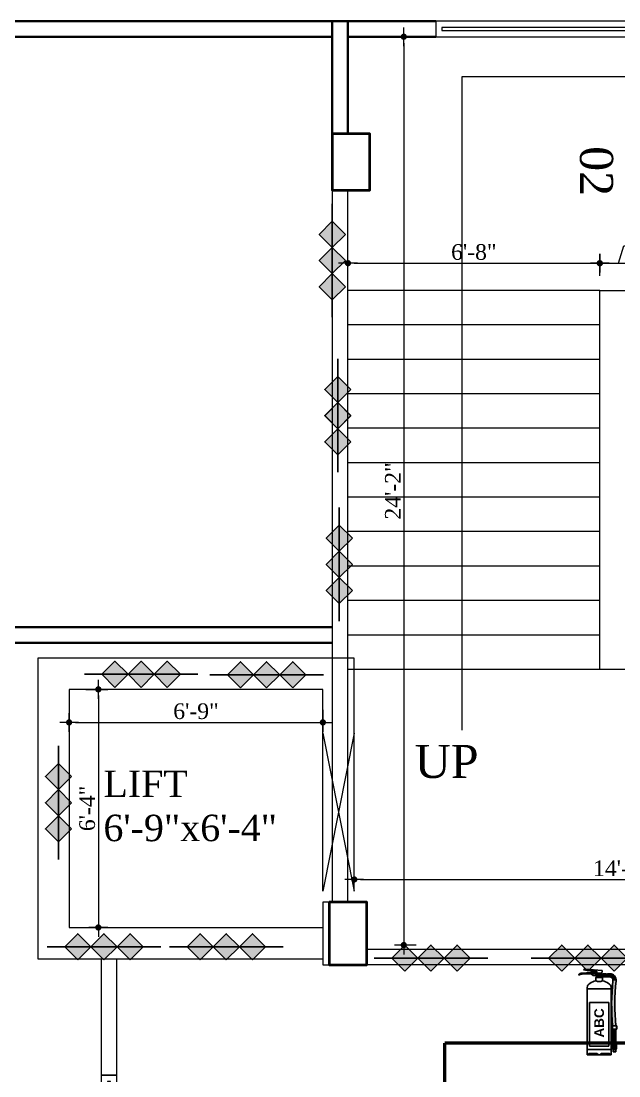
# Model space of a CAD drawing. Header units: inches. Extents: x -250485 to 735580, y -140410 to 288049.
# Drawn here: x 31254.8 to 31445.6, y 21551.7 to 21888.4 of the extents above; entities that cross this region are included whole.
import ezdxf

# ---------------------------------------------------------------- set-up
doc = ezdxf.new("R2010")
doc.units = ezdxf.units.IN
doc.header["$MEASUREMENT"] = 0
doc.header["$PDMODE"] = 35
doc.layers.get('0').update_dxf_attribs({"lineweight": 0})
doc.layers.get('Defpoints').update_dxf_attribs({"lineweight": 0})
for name, color, linetype, lineweight in [('A column', 106, 'Continuous', 40), ('A WALL', 7, 'Continuous', 35), ('A window', 150, 'Continuous', 0), ('coloum', 220, 'Continuous', 0), ('Layer1', 134, 'Continuous', 0), ('sheet', 7, 'Continuous', 15), ('wall', 7, 'Continuous', 0)]:
    doc.layers.add(name, color=color, linetype=linetype, lineweight=lineweight)
for name, color, linetype in [('fire rated wall', 7, 'Continuous'), ('FIREACC', 30, 'Continuous'), ('OUTSIDE', 253, 'Continuous')]:
    doc.layers.add(name, color=color, linetype=linetype)
doc.styles.add('ARCH', font='times.ttf')
doc.styles.add('REG', font='times.ttf')
doc.styles.get("Standard").update_dxf_attribs({"font": 'arialbd.ttf', "height": 24})
doc.dimstyles.new('Dim-Pres', dxfattribs={"dimtxt": 5.5, "dimasz": 2, "dimexe": 1.5, "dimexo": 1.5, "dimgap": 1, "dimtad": 3, "dimdec": 0, "dimzin": 3, "dimdsep": 46, "dimlunit": 4, "dimtxsty": 'REG', "dimblk": 'point', "dimcen": 2, "dimclrd": 256, "dimclre": 256, "dimclrt": 7, "dimadec": 0, "dimazin": 0, "dimtfac": 0.75, "dimtdec": 0, "dimtmove": 1, "dimatfit": 3, "dimldrblk": 'point', "dimfxl": 0, "dimtolj": 1, "dimtzin": 0, "dimlwd": -1, "dimlwe": -1, "dimarcsym": 1})

# ---------------------------------------------------------------- blocks, each defined once
blk = doc.blocks.new('A$C391809F5')
at = {"layer": 'A window', "ltscale": 30}
blk.add_lwpolyline([(-70.62, -4.62), (-70.62, -9.62), (49.38, -9.62), (49.38, -4.62), (-70.62, -4.62)], dxfattribs=at)
blk.add_lwpolyline([(-68.62, -6.62), (-68.62, -7.62), (47.38, -7.62), (47.38, -6.62)], close=True, dxfattribs=at)
blk = doc.blocks.new('A$C6FAC093D')
at = {"layer": 'A window', "ltscale": 30, "elevation": 0.3}
blk.add_lwpolyline([(12.82, 10.43), (7.82, 10.43), (7.82, -7.57), (12.82, -7.57), (12.82, 10.43)], dxfattribs=at)
blk.add_lwpolyline([(10.82, 8.43), (9.82, 8.43), (9.82, -5.57), (10.82, -5.57)], close=True, dxfattribs=at)
blk = doc.blocks.new('bfg')
at = {"layer": 'fire rated wall'}
h = blk.add_hatch(color=1, dxfattribs=at)
h.dxf.hatch_style = 1
h.paths.add_polyline_path([(9432308.7, -5613534.5), (9432321.4, -5613547.3), (9432334.2, -5613534.5)])
h.paths.add_polyline_path([(9432334.2, -5613534.5), (9432321.4, -5613521.8), (9432308.7, -5613534.5)])
h.paths.add_polyline_path([(9432334.2, -5613534.5), (9432359.7, -5613534.5), (9432346.9, -5613521.8)])
h.paths.add_polyline_path([(9432334.2, -5613534.5), (9432346.9, -5613547.3), (9432359.7, -5613534.5)])
at = {"layer": 'fire rated wall', "color": 1, "elevation": 0}
for points in [[(9432321.4, -5613547.3), (9432334.2, -5613534.5), (9432321.4, -5613521.8), (9432308.7, -5613534.5)], [(9432346.9, -5613547.3), (9432359.7, -5613534.5), (9432346.9, -5613521.8), (9432334.2, -5613534.5)]]:
    blk.add_lwpolyline(points, close=True, dxfattribs=at)
blk.add_lwpolyline([(9432291.7, -5613534.5), (9432376.7, -5613534.5)], dxfattribs=at)
blk = doc.blocks.new('3HR RATE')
at = {"layer": 'fire rated wall', "xscale": 1.292997314696549, "yscale": 1.292997314696549, "zscale": 1.292997314696549}
for p in [(-12191616.2, 7245476.7), (-12191583.2, 7245476.7)]:
    blk.add_blockref('bfg', p, dxfattribs=at)
blk = doc.blocks.new('dot')
at = {"color": 4}
for p, q in [((-1.5, 0), (1.5, 0)), ((0, 1.5), (0, -1.5))]:
    blk.add_line(p, q, dxfattribs=at)
at = {"color": 6, "const_width": 0.5}
blk.add_lwpolyline([(-0.25, 0, 1), (0.25, 0, 1)], format="xyb", close=True, dxfattribs=at)
blk = doc.blocks.new('point')
blk.add_blockref('dot', (0, 0))
blk = doc.blocks.new('*D553')
at = {"layer": 'Defpoints', "color": 0, "ltscale": 30, "transparency": 16777216}
for p in [(31270.16, 21675.07), (31351.16, 21675.07), (31351.16, 21664.53)]:
    blk.add_point(p, dxfattribs=at)
at = {"layer": 'Layer1', "ltscale": 30, "transparency": 16777216}
for p, q in [((31270.16, 21668.53), (31270.16, 21663.03)), ((31351.16, 21668.53), (31351.16, 21663.03)), ((31272.16, 21664.53), (31349.16, 21664.53))]:
    blk.add_line(p, q, dxfattribs=at)
at = {"layer": 'Layer1', "ltscale": 30, "transparency": 16777216, "xscale": 2, "yscale": 2, "zscale": 2, "rotation": 180}
blk.add_blockref('point', (31270.16, 21664.53), dxfattribs=at)
at = {"layer": 'Layer1', "ltscale": 30, "transparency": 16777216, "xscale": 2, "yscale": 2, "zscale": 2}
blk.add_blockref('point', (31351.16, 21664.53), dxfattribs=at)
at = {"layer": 'Layer1', "color": 7, "ltscale": 30, "transparency": 16777216, "insert": (31310.66, 21668.08), "char_height": 5, "attachment_point": 5, "style": 'REG'}
blk.add_mtext('\\A1;6\'-9"', dxfattribs=at)
blk = doc.blocks.new('*D554')
at = {"layer": 'Defpoints', "color": 0, "ltscale": 30, "transparency": 16777216}
for p in [(31270.16, 21675.07), (31270.16, 21599.07), (31279.49, 21599.07)]:
    blk.add_point(p, dxfattribs=at)
at = {"layer": 'Layer1', "ltscale": 30, "transparency": 16777216}
for p, q in [((31275.49, 21675.07), (31280.99, 21675.07)), ((31279.49, 21673.07), (31279.49, 21601.07)), ((31275.49, 21599.07), (31280.99, 21599.07))]:
    blk.add_line(p, q, dxfattribs=at)
at = {"layer": 'Layer1', "ltscale": 30, "transparency": 16777216, "xscale": 2, "yscale": 2, "zscale": 2}
for p, rotation in [((31279.49, 21675.07), 90), ((31279.49, 21599.07), 270)]:
    blk.add_blockref('point', p, dxfattribs=dict(at, rotation=rotation))
at = {"layer": 'Layer1', "color": 7, "ltscale": 30, "transparency": 16777216, "insert": (31275.95, 21637.07), "char_height": 5, "attachment_point": 5, "rotation": 90, "style": 'REG'}
blk.add_mtext('\\A1;6\'-4"', dxfattribs=at)
blk = doc.blocks.new('*D555')
at = {"layer": 'Defpoints', "color": 0, "ltscale": 30, "transparency": 16777216}
for p in [(31531.91, 21614.39), (31361.16, 21611.89), (31531.91, 21611.89)]:
    blk.add_point(p, dxfattribs=at)
at = {"layer": 'Layer1', "ltscale": 30, "transparency": 16777216}
for p, q in [((31361.16, 21613.39), (31361.16, 21615.89)), ((31363.16, 21614.39), (31529.91, 21614.39)), ((31531.91, 21613.39), (31531.91, 21615.89))]:
    blk.add_line(p, q, dxfattribs=at)
at = {"layer": 'Layer1', "ltscale": 30, "transparency": 16777216, "xscale": 2, "yscale": 2, "zscale": 2, "rotation": 180}
blk.add_blockref('point', (31361.16, 21614.39), dxfattribs=at)
at = {"layer": 'Layer1', "ltscale": 30, "transparency": 16777216, "xscale": 2, "yscale": 2, "zscale": 2}
blk.add_blockref('point', (31531.91, 21614.39), dxfattribs=at)
at = {"layer": 'Layer1', "color": 7, "ltscale": 30, "transparency": 16777216, "insert": (31446.53, 21617.93), "char_height": 5, "attachment_point": 5, "style": 'REG'}
blk.add_mtext('\\A1;14\'-3"', dxfattribs=at)
blk = doc.blocks.new('*D556')
at = {"layer": 'Defpoints', "color": 0, "ltscale": 30, "transparency": 16777216}
for p in [(31387.16, 21883.43), (31376.98, 21593.44), (31385.66, 21593.44)]:
    blk.add_point(p, dxfattribs=at)
at = {"layer": 'Layer1', "ltscale": 30, "transparency": 16777216}
for p, q in [((31380.98, 21883.43), (31375.48, 21883.43)), ((31376.98, 21881.43), (31376.98, 21595.44)), ((31380.98, 21593.44), (31375.48, 21593.44))]:
    blk.add_line(p, q, dxfattribs=at)
at = {"layer": 'Layer1', "ltscale": 30, "transparency": 16777216, "xscale": 2, "yscale": 2, "zscale": 2}
for p, rotation in [((31376.98, 21883.43), 90), ((31376.98, 21593.44), 270)]:
    blk.add_blockref('point', p, dxfattribs=dict(at, rotation=rotation))
at = {"layer": 'Layer1', "color": 7, "ltscale": 30, "transparency": 16777216, "insert": (31373.48, 21738.43), "char_height": 5, "attachment_point": 5, "rotation": 90, "style": 'REG'}
blk.add_mtext('\\A1;24\'-2"', dxfattribs=at)
blk = doc.blocks.new('*D557')
at = {"layer": 'Defpoints', "color": 0, "ltscale": 30, "transparency": 16777216}
for p in [(31439.53, 21811.14), (31359.16, 21802.43), (31439.53, 21802.43)]:
    blk.add_point(p, dxfattribs=at)
at = {"layer": 'Layer1', "ltscale": 30, "transparency": 16777216}
for p, q in [((31359.16, 21807.14), (31359.16, 21812.64)), ((31439.53, 21807.14), (31439.53, 21812.64)), ((31361.16, 21811.14), (31437.53, 21811.14))]:
    blk.add_line(p, q, dxfattribs=at)
at = {"layer": 'Layer1', "ltscale": 30, "transparency": 16777216, "xscale": 2, "yscale": 2, "zscale": 2, "rotation": 180}
blk.add_blockref('point', (31359.16, 21811.14), dxfattribs=at)
at = {"layer": 'Layer1', "ltscale": 30, "transparency": 16777216, "xscale": 2, "yscale": 2, "zscale": 2}
blk.add_blockref('point', (31439.53, 21811.14), dxfattribs=at)
at = {"layer": 'Layer1', "color": 7, "ltscale": 30, "transparency": 16777216, "insert": (31399.34, 21814.68), "char_height": 5, "attachment_point": 5, "style": 'REG'}
blk.add_mtext('\\A1;6\'-8"', dxfattribs=at)
blk = doc.blocks.new('*D558')
at = {"layer": 'Defpoints', "color": 0, "ltscale": 30, "transparency": 16777216}
for p in [(31451.53, 21811.12), (31439.56, 21802.43), (31451.53, 21802.43)]:
    blk.add_point(p, dxfattribs=at)
at = {"layer": 'Layer1', "ltscale": 30, "transparency": 16777216}
for p, q in [((31445.55, 21811.12), (31447.21, 21816.66)), ((31447.21, 21816.66), (31462.04, 21816.66)), ((31439.56, 21807.12), (31439.56, 21812.62)), ((31451.53, 21807.12), (31451.53, 21812.62)), ((31441.56, 21811.12), (31449.53, 21811.12))]:
    blk.add_line(p, q, dxfattribs=at)
at = {"layer": 'Layer1', "ltscale": 30, "transparency": 16777216, "xscale": 2, "yscale": 2, "zscale": 2, "rotation": 180}
blk.add_blockref('point', (31439.56, 21811.12), dxfattribs=at)
at = {"layer": 'Layer1', "ltscale": 30, "transparency": 16777216, "xscale": 2, "yscale": 2, "zscale": 2}
blk.add_blockref('point', (31451.53, 21811.12), dxfattribs=at)
at = {"layer": 'Layer1', "color": 7, "ltscale": 30, "transparency": 16777216, "insert": (31454.62, 21820.2), "char_height": 5, "attachment_point": 5, "style": 'REG'}
blk.add_mtext('\\A1;1\'-0"', dxfattribs=at)
blk = doc.blocks.new('*U196')
at = {"layer": 'OUTSIDE', "linetype": 'Continuous'}
for points in [[(-100.1, 481.8), (-104.2, 460.2), (-78.9, 477.6)], [(-78.9, 477.6), (-104.2, 460.2), (-84.3, 462.4)], [(-84.3, 462.4), (-104.2, 460.2), (-76.6, 321.2)], [(-104.2, 460.2), (-96.6, 320.1), (-76.6, 321.2)], [(-85.3, 498), (-100.1, 481.8), (-46.6, 485.8)], [(-46.6, 485.8), (-100.1, 481.8), (-64, 484)], [(-64, 484), (-100.1, 481.8), (-78.9, 477.6)], [(-64.2, 504), (-85.3, 498), (-52.4, 503.4)], [(-52.4, 503.4), (-85.3, 498), (-46.6, 502.2)], [(-43.2, 502.2), (-85.3, 498), (-43.2, 485.8)], [(-85.3, 498), (-43.2, 502.2), (-46.6, 502.2)], [(-85.3, 498), (-46.6, 485.8), (-43.2, 485.8)], [(-52.4, 503.4), (-58.3, 504), (-64.2, 504)], [(-46.6, 485.8), (-64, 484), (-52.4, 484.6)], [(-52.4, 484.6), (-64, 484), (-58.3, 484)], [(-96.6, 320.1), (-102.4, 180), (-82.5, 180)], [(-76.6, 321.2), (-96.6, 320.1), (-82.5, 180)], [(-82, 160), (-102.8, 111), (-82.8, 111)], [(-102, 160), (-102.8, 111), (-82, 160)], [(-102.8, 111), (-104.2, 62), (-84.2, 62)], [(-82.8, 111), (-102.8, 111), (-84.2, 62)]]:
    blk.add_solid(points, dxfattribs=at)
blk = doc.blocks.new('*U195')
at = {"layer": 'OUTSIDE', "linetype": 'Continuous'}
for points in [[(0, 488.3), (-0.7, 487.2), (0.9, 485.5)], [(-0.7, 487.2), (-0.3, 486), (0.9, 485.5)], [(0.4, 499.9), (0, 488.3), (0.9, 485.5)], [(0.8, 499.9), (0.4, 499.9), (0.9, 485.5)], [(0.9, 499.9), (0.8, 499.9), (0.9, 485.5)], [(0.9, 499.9), (0.9, 485.5), (1.7, 488.3)], [(1.2, 499.9), (0.9, 499.9), (1.7, 488.3)], [(1.7, 488.3), (0.9, 485.5), (2.4, 487.2)], [(2.4, 487.2), (0.9, 485.5), (2, 486)]]:
    blk.add_solid(points, dxfattribs=at)
blk = doc.blocks.new('ABC')
at = {"layer": 'FIREACC', "color": 11}
for p, q in [((-39151.6, 31714.1), (-39192.8, 31719.9)), ((-39100.5, 31717.2), (-39188.6, 31723.6)), ((-39154.2, 31706.6), (-39205.4, 31703.9)), ((-39153.3, 31701.1), (-39200, 31699.5)), ((-39133.8, 31707.7), (-39153.8, 31706.7)), ((-39127.3, 31701.9), (-39152.9, 31701.1)), ((-39135.7, 31711.8), (-39151.1, 31714)), ((-39133.7, 31709.3), (-39133.9, 31706.3)), ((-39099.5, 31682), (-39131.5, 31682)), ((-39131.5, 31682), (-39131.5, 31666)), ((-39126.8, 31704), (-39131.4, 31703.7)), ((-39100.3, 31685.2), (-39130.7, 31685.2)), ((-39130.7, 31683.6), (-39130.7, 31682)), ((-39100.3, 31683.6), (-39130.7, 31683.6)), ((-39129.4, 31697.8), (-39129.4, 31701.2)), ((-39129.4, 31701.2), (-39127.5, 31701.2)), ((-39129.4, 31685.2), (-39129.4, 31697.1)), ((-39127, 31701.2), (-39101.6, 31701.2)), ((-39105.9, 31702.6), (-39126.8, 31701.9)), ((-39105.9, 31705.1), (-39126.3, 31704)), ((-39106, 31703.5), (-39105.9, 31705.1)), ((-39102.2, 31701.2), (-39101.8, 31707.1)), ((-39100.5, 31717.2), (-39101.7, 31701.2)), ((-39101.6, 31685.2), (-39101.6, 31701.2)), ((-39100.3, 31683.6), (-39100.3, 31682)), ((-39099.5, 31682), (-39099.5, 31666)), ((-39175.5, 31633.6), (-39175.5, 31300.6)), ((-39055.5, 31633.6), (-39055.5, 31300.6)), ((-39128.8, 31305.6), (-39163.6, 31305.6)), ((-39102.2, 31305.6), (-39066.5, 31305.6))]:
    blk.add_line(p, q, dxfattribs=at)
for centre, radius in [((-39115.5, 31693.2), 8), ((-39115.5, 31693.2), 7.11), ((-39104.1, 31703.3), 0.818)]:
    blk.add_circle(centre, radius, dxfattribs=at)
for centre, radius, start, end in [((-39188.8, 31719.6), 4, 85.8388, 175.8388), ((-39201.9, 31687.7), 16.6, 102.0731, 158.0787), ((-39195.2, 31655.6), 44.2, 96.1934, 120.0254), ((-39136.1, 31709.5), 2.4, 355.8388, 82.0095), ((-39131.5, 31706.1), 2.4, 175.8388, 273.0799), ((-39130.7, 31684.4), 0.8, 90, 270), ((-39104.1, 31703.3), 1.96, 175.8388, 355.8388), ((-39100.3, 31684.4), 0.8, 270, 90), ((-39149.4, 31630.6), 26.3, 119.5311, 173.3898), ((-39115, 31581.1), 86.5, 100.9999, 123.208), ((-39116, 31581.1), 86.5, 56.792, 79.0001), ((-39081.6, 31630.6), 26.3, 6.6102, 60.4689), ((-39172.9, 31302.4), 4.45, 276.3773, 340.9868), ((-39160, 31298.3), 9.06, 135.2683, 162.981), ((-39164, 31301.8), 3.74, 83.2574, 130.4174), ((-39128.4, 31298.8), 6.79, 39.6417, 93.3999), ((-39115.8, 31305.7), 7.75, 199.8006, 272.52), ((-39115.2, 31305.7), 7.75, 267.48, 340.1994), ((-39102.6, 31298.8), 6.79, 86.6001, 140.3583), ((-39067, 31301.8), 3.74, 49.5826, 96.7426), ((-39071, 31298.3), 9.06, 17.019, 44.7317), ((-39058.1, 31302.4), 4.45, 199.0132, 263.6227), ((-39171.3, 31302.3), 4.51, 202.0814, 252.7663), ((-39059.7, 31302.3), 4.51, 287.2337, 337.9186)]:
    blk.add_arc(centre, radius, start, end, dxfattribs=at)
at = {"layer": 'OUTSIDE', "color": 11}
for p, q in [((-39125.1, 31706.4), (-39126.9, 31706.4)), ((-39126.9, 31705.7), (-39125.1, 31705.7)), ((-39118.4, 31695), (-39120.3, 31696.2)), ((-39116.2, 31689.4), (-39118.2, 31699.8)), ((-39115.8, 31697.9), (-39116.2, 31688.6)), ((-39115.8, 31697.9), (-39115.5, 31697.9)), ((-39115.8, 31697.9), (-39115.5, 31697.9)), ((-39115.1, 31697.9), (-39115.5, 31697.9)), ((-39115.1, 31697.9), (-39114.8, 31688.6)), ((-39114.8, 31689.4), (-39112.8, 31699.8)), ((-39112.6, 31695), (-39110.7, 31696.2)), ((-39101.7, 31701.2), (-39102.2, 31701.2)), ((-39096.3, 31699.5), (-39101.6, 31699.5)), ((-39096.3, 31695.5), (-39101.6, 31695.5)), ((-39096.3, 31690.9), (-39101.6, 31690.9)), ((-39096.3, 31686.9), (-39101.6, 31686.9)), ((-39096.3, 31699.5), (-39096.3, 31686.9)), ((-39080.4, 31698.9), (-39092, 31698.9)), ((-39080.3, 31697.8), (-39092, 31697.8)), ((-39080.3, 31688.6), (-39092, 31688.6)), ((-39080.4, 31687.5), (-39092, 31687.5)), ((-39080.3, 31701.2), (-39091.7, 31701.2)), ((-39080.3, 31685.2), (-39091.7, 31685.2)), ((-39080.3, 31701.2), (-39080.3, 31685.2)), ((-39080.2, 31686.6), (-39077.6, 31686.6)), ((-39063.4, 31685.2), (-39068.2, 31685.2)), ((-39055.5, 31626), (-39175.5, 31626)), ((-39055.5, 31326), (-39175.5, 31326)), ((-39058.3, 31298), (-39172.7, 31298))]:
    blk.add_line(p, q, dxfattribs=at)
at = {"layer": 'OUTSIDE', "color": 1}
for p, q in [((-39080.2, 31699.8), (-39077.6, 31699.8)), ((-39063.4, 31701.2), (-39068.2, 31701.2)), ((-39163.5, 31341.8), (-39163.5, 31557.8)), ((-39163.5, 31557.8), (-39067.5, 31557.8)), ((-39067.5, 31557.8), (-39067.5, 31341.8)), ((-39055.5, 31442), (-39027.5, 31442)), ((-39055.5, 31426), (-39027.5, 31426)), ((-39049.5, 31442), (-39049.5, 31426)), ((-39029.6, 31442), (-39029.6, 31426)), ((-39027.5, 31442), (-39027.5, 31426)), ((-39067.5, 31341.8), (-39163.5, 31341.8)), ((-39049, 31347.6), (-39049, 31346)), ((-39049, 31347.6), (-39029.8, 31347.6)), ((-39048.6, 31346), (-39049, 31346)), ((-39049, 31346), (-39049, 31328)), ((-39048.6, 31345.9), (-39048.6, 31328)), ((-39047.4, 31326), (-39031.4, 31326)), ((-39046.2, 31325), (-39046.2, 31326)), ((-39032.6, 31325), (-39046.2, 31325)), ((-39043.3, 31346), (-39045.7, 31346)), ((-39045.7, 31345.9), (-39045.7, 31328)), ((-39045.7, 31325), (-39045.7, 31314)), ((-39033.2, 31324.1), (-39045.7, 31324.1)), ((-39045.7, 31314), (-39033.2, 31314)), ((-39043.3, 31345.9), (-39043.3, 31328)), ((-39040.6, 31326), (-39040.6, 31346)), ((-39040.6, 31326), (-39040.6, 31346)), ((-39040.6, 31346), (-39038.2, 31346)), ((-39038.2, 31326), (-39038.2, 31346)), ((-39035.6, 31346), (-39033.2, 31346)), ((-39035.6, 31345.9), (-39035.6, 31328)), ((-39033.2, 31345.9), (-39033.2, 31328)), ((-39033.2, 31325), (-39033.2, 31314)), ((-39032.6, 31325), (-39032.6, 31326)), ((-39030.3, 31346), (-39029.8, 31346)), ((-39030.3, 31345.9), (-39030.3, 31328)), ((-39029.8, 31347.6), (-39029.8, 31346)), ((-39029.8, 31346), (-39029.8, 31328))]:
    blk.add_line(p, q, dxfattribs=at)
at = {"layer": 'OUTSIDE', "color": 11}
for centre, radius, start, end in [((-39140.2, 31705.9), 14, 1.7796, 358.9745), ((-39140.2, 31705.9), 13.6, 1.8369, 358.9415), ((-39126.9, 31706), 0.343, 90, 270), ((-39125.1, 31706), 0.343, 270, 90), ((-39115.5, 31693.2), 5.65, 115.6308, 148.0837), ((-39115.5, 31693.2), 3.41, 125.5003, 148.0837), ((-39115.5, 31687.6), 1.22, 124.1991, 55.3937), ((-39115.5, 31693.2), 3.41, 31.9163, 54.4997), ((-39115.5, 31693.2), 5.65, 31.9163, 64.3692), ((-39091.5, 31693.8), 7.45, 91.1883, 129.7873), ((-39091.5, 31692.6), 7.45, 230.2127, 268.8117), ((-39089.6, 31693.2), 5.13, 117.4534, 242.5466), ((-39091.9, 31700.9), 1.98, 181.0474, 268.0119), ((-39091.9, 31685.5), 1.98, 91.9881, 178.9526), ((-39066.2, 31730.2), 45.1, 255.4552, 267.5164), ((-39063.5, 31669), 32.2, 354.9737, 89.8444), ((-39063.5, 31669), 16.2, 356.2273, 89.6749), ((-37883.4, 31547.2), 1170.2, 174.0773, 185.1556), ((-39118, 31687.9), 25.7, 238.3845, 275.6038), ((-39113.4, 31689.8), 27.6, 265.6954, 300.3163)]:
    blk.add_arc(centre, radius, start, end, dxfattribs=at)
at = {"layer": 'OUTSIDE', "color": 1}
for centre, radius, start, end in [((-39066.2, 31656.2), 45.1, 92.4836, 104.5448), ((-37872.2, 31546.6), 1165.4, 174.1113, 185.1494), ((-35847.1, 31458.9), 3202.3, 180.5894, 181.9925), ((-35847.1, 31458.9), 3186.3, 180.5923, 182.0025), ((-39046.1, 31328.7), 2.97, 192.2541, 244.019), ((-39045.7, 31328.7), 2.97, 192.2541, 244.019), ((-39042.8, 31328.7), 2.97, 192.2541, 244.019), ((-39040.4, 31328.7), 2.97, 192.2541, 244.019), ((-39038.5, 31328.7), 2.97, 295.981, 347.7459), ((-39036.1, 31328.7), 2.97, 295.981, 347.7459), ((-39033.2, 31328.7), 2.97, 295.981, 347.7459), ((-39032.7, 31328.7), 2.97, 295.981, 347.7459)]:
    blk.add_arc(centre, radius, start, end, dxfattribs=at)
at = {"layer": 'OUTSIDE', "color": 11, "linetype": 'Continuous', "xscale": -0.8000000000029104, "yscale": 0.7999999999992724, "zscale": 0.7999999999999443}
blk.add_blockref('*U195', (-39114.8, 31298), dxfattribs=at)
at = {"layer": 'OUTSIDE', "color": 1, "linetype": 'Continuous', "xscale": -0.8000000000029104, "yscale": 0.7999999999992724, "zscale": 0.7999999999999443}
blk.add_blockref('*U196', (-39114.8, 31298), dxfattribs=at)
at = {"layer": 'sheet', "color": 5, "insert": (-39091, 31384.5), "char_height": 48, "width": 165, "attachment_point": 7, "rotation": 90}
blk.add_mtext('{\\C6;ABC}', dxfattribs=at)

msp = doc.modelspace()

# ---------------------------------------------------------------- linework, layer by layer
at = {"layer": 'A column', "color": 7}
for points in [[(31354.16, 21852.43), (31354.16, 21834.43), (31366.16, 21834.43), (31366.16, 21852.43), (31354.16, 21852.43)], [(31353.16, 21607.18), (31353.16, 21587.18), (31365.16, 21587.18), (31365.16, 21607.18), (31353.16, 21607.18)]]:
    msp.add_lwpolyline(points, dxfattribs=at)
at = {"layer": 'A WALL', "color": 7, "ltscale": 30}
for p, q in [((31387.16, 21888.43), (31155.06, 21888.43, 0)), ((31160.06, 21883.43, 0), (31354.16, 21883.43, 0)), ((31359.16, 21883.43, 0), (31387.16, 21883.43))]:
    msp.add_line(p, q, dxfattribs=at)
for points in [[(31354.16, 21852.43), (31354.16, 21888.43)], [(31359.16, 21852.43), (31359.16, 21888.43)]]:
    msp.add_lwpolyline(points, dxfattribs=at)
at = {"layer": 'A WALL', "color": 7, "ltscale": 30, "elevation": 0.06}
msp.add_lwpolyline([(31354.16, 21694.91), (31155.06, 21694.91), (31155.06, 21689.91), (31354.16, 21689.91)], dxfattribs=at)
at = {"layer": 'coloum', "color": 7, "ltscale": 30}
for p, q in [((31359.16, 21834.43), (31354.16, 21834.43)), ((31354.16, 21834.43), (31354.16, 21607.18)), ((31359.16, 21607.18), (31359.16, 21834.43)), ((31439.53, 21802.43), (31359.16, 21802.43)), ((31439.53, 21791.43), (31359.16, 21791.43)), ((31439.53, 21780.43), (31359.16, 21780.43)), ((31439.53, 21769.43), (31359.16, 21769.43)), ((31439.53, 21758.43), (31359.16, 21758.43)), ((31439.53, 21747.43), (31359.16, 21747.43)), ((31439.53, 21736.43), (31359.16, 21736.43)), ((31439.53, 21725.43), (31359.16, 21725.43)), ((31439.53, 21714.43), (31359.16, 21714.43)), ((31439.53, 21703.43), (31359.16, 21703.43)), ((31439.53, 21692.43), (31359.16, 21692.43)), ((31439.53, 21681.43), (31359.16, 21681.43)), ((31354.16, 21659.43), (31354.16, 21607.18)), ((31354.16, 21607.18), (31359.16, 21607.18)), ((31353.16, 21594.68), (31353.16, 21599.68)), ((31280.41, 21589.07), (31280.41, 21551.93)), ((31285.41, 21551.93), (31285.41, 21589.07)), ((31280.41, 21551.93), (31284.91, 21551.93)), ((31284.91, 21551.93), (31285.41, 21551.93))]:
    msp.add_line(p, q, dxfattribs=at)
for points in [[(31395.66, 21662.09), (31395.66, 21870.71), (31484.99, 21870.71), (31484.99, 21681.43), (31456.89, 21691.43), (31469.23, 21691.43), (31484.99, 21681.43), (31513.5, 21691.43), (31505.68, 21691.43), (31484.99, 21681.43)], [(31361.16, 21661.07), (31361.16, 21685.07), (31260.16, 21685.07), (31260.16, 21589.07), (31351.16, 21589.07)], [(31351.16, 21661.07), (31351.16, 21675.07), (31270.16, 21675.07), (31270.16, 21599.07), (31351.16, 21599.07)], [(31351.16, 21661.07), (31361.16, 21610.68), (31361.16, 21661.07), (31351.16, 21610.68), (31351.16, 21661.07)], [(31470.91, 21562.15), (31460.91, 21562.15), (31460.91, 21587.18), (31365.16, 21587.18), (31365.16, 21592.18), (31470.91, 21592.18), (31470.91, 21592.18), (31470.91, 21562.15)]]:
    msp.add_lwpolyline(points, dxfattribs=at)
msp.add_lwpolyline([(31439.53, 21802.43), (31451.53, 21802.43), (31451.53, 21681.43), (31439.53, 21681.43)], close=True, dxfattribs=at)
at = {"layer": 'coloum', "color": 7}
msp.add_lwpolyline([(31351.16, 21587.18), (31365.16, 21587.18), (31365.16, 21607.18), (31351.16, 21607.18)], close=True, dxfattribs=at)
at = {"layer": 'wall', "color": 75, "lineweight": 53, "ltscale": 100000}
for points in [[(31460.91, 21562.15), (31390.08, 21562.15)], [(31390.08, 21100.43), (31390.08, 21562.15)]]:
    msp.add_lwpolyline(points, dxfattribs=at)

# ---------------------------------------------------------------- block references
at = {"layer": 'coloum', "color": 7, "ltscale": 30}
for name, p in [('A$C391809F5', (31457.78, 21893.04)), ('A$C6FAC093D', (31272.58, 21541.5, -0.3))]:
    msp.add_blockref(name, p, dxfattribs=at)
at = {"layer": 'Layer1', "xscale": 0.2533935670508072, "yscale": 0.2533935670508072, "zscale": 0.2533935670521235, "rotation": 90}
for p in [(28108.61, 20701.33), (28110.38, 20651.83), (28110.84, 20604.35), (28021.21, 20528.25, 9.7)]:
    msp.add_blockref('3HR RATE', p, dxfattribs=at)
at = {"layer": 'Layer1', "xscale": 0.2533935670508072, "yscale": 0.2533935670526262, "zscale": 0.2533935670521235}
for p in [(30182.5, 24925.43), (30222.55, 24925.28), (30170.63, 24838.44, 0.15), (30209.69, 24838.44, 0.15), (30275.01, 24834.81), (30325.11, 24834.81)]:
    msp.add_blockref('3HR RATE', p, dxfattribs=at)
at = {"layer": 'wall', "color": 1, "lineweight": 53, "xscale": 0.06433683165232651, "yscale": 0.06433683165232651, "zscale": 0.06433683165094806}
msp.add_blockref('ABC', (33955.91, 19544.74), dxfattribs=at)

# ---------------------------------------------------------------- texts
at = {"layer": 'coloum', "color": 7, "ltscale": 30, "insert": (31461.39, 21848.5), "char_height": 10.56, "width": 17.4246, "attachment_point": 1, "rotation": 270, "style": 'ARCH'}
msp.add_mtext('stair 02', dxfattribs=at)
at = {"layer": 'coloum', "color": 7, "ltscale": 30, "attachment_point": 1, "style": 'ARCH'}
for s, insert, char_height, width in [('UP', (31380.47, 21657.35), 10.56, 17.4246), ('LIFT 6\'-9"x6\'-4"', (31281.11, 21649.15, 0), 8.448, 13.9397)]:
    msp.add_mtext(s, dxfattribs=dict(at, insert=insert, char_height=char_height, width=width))

# ---------------------------------------------------------------- dimensions: what is measured, and where the dimension line sits
at = {"layer": 'Layer1', "ltscale": 30}
for base, p1, p2, picture, middle in [((31376.98, 21593.44), (31387.16, 21883.43), (31385.66, 21593.44), '*D556', (31373.48, 21738.43)), ((31279.49, 21599.07), (31270.16, 21675.07), (31270.16, 21599.07), '*D554', (31275.95, 21637.07))]:
    dim = msp.add_linear_dim(base=base, p1=p1, p2=p2, angle=90, dimstyle='Dim-Pres', override={"dimtxt": 5, "dimfxl": 4, "dimfxlon": 1}, dxfattribs=at)
    dim.commit()
    dim.dimension.update_dxf_attribs({"geometry": picture, "text_midpoint": middle})
for base, p1, p2, picture, middle in [((31451.53, 21811.12), (31439.56, 21802.43), (31451.53, 21802.43), '*D558', (31448.21, 21820.2)), ((31439.53, 21811.14), (31359.16, 21802.43), (31439.53, 21802.43), '*D557', (31399.34, 21814.68)), ((31351.16, 21664.53), (31270.16, 21675.07), (31351.16, 21675.07), '*D553', (31310.66, 21668.08)), ((31531.91, 21614.39), (31361.16, 21611.89), (31531.91, 21611.89), '*D555', (31446.53, 21617.93))]:
    dim = msp.add_linear_dim(base=base, p1=p1, p2=p2, dimstyle='Dim-Pres', override={"dimtxt": 5, "dimfxl": 4, "dimfxlon": 1}, dxfattribs=at)
    dim.commit()
    dim.dimension.update_dxf_attribs({"geometry": picture, "text_midpoint": middle})

doc.saveas('drawing.dxf')
